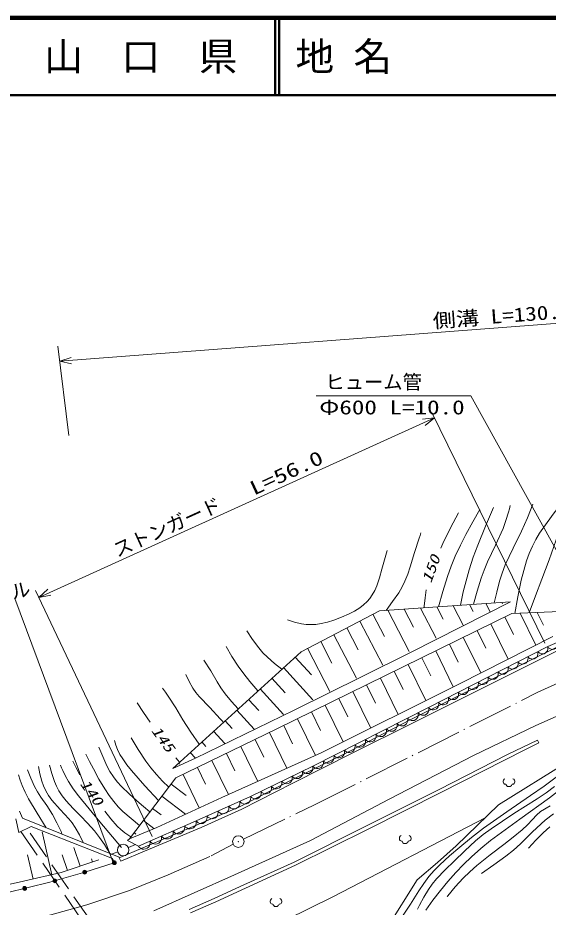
# Model space of a CAD drawing. Units: millimetres, scale not verified. Extents: x 17059 to 657059, y -104400 to 255600.
# Drawn here: x 311527 to 380121, y 140718 to 255600 of the extents above; entities that cross this region are included whole.
import ezdxf
from ezdxf.enums import TextEntityAlignment as Align

# ---------------------------------------------------------------- set-up
doc = ezdxf.new("R2010")
doc.units = ezdxf.units.MM
doc.header["$LTSCALE"] = 1000
doc.linetypes.add('USER1', pattern=[7.5, 5.901639, -0.737705, 0.122951, -0.737705])
doc.linetypes.add('USER5', pattern=[5, 3.75, -1.25])
for name, color, linetype, lineweight in [('M-TTL', 2, 'Continuous', 140), ('M-TTL-LINE', 7, 'Continuous', 50), ('S-BGD', 1, 'Continuous', 13), ('S-BGD-HTXT', 6, 'Continuous', 13), ('S-BMK', 3, 'USER1', 13)]:
    doc.layers.add(name, color=color, linetype=linetype, lineweight=lineweight)
doc.layers.add('M-TTL-TXT', color=7, linetype='Continuous')
doc.styles.add('ＭＳ ゴシック', font='')
doc.styles.add('ＭＳ 明朝', font='')
doc.styles.get('ＭＳ ゴシック').set_extended_font_data('MS Gothic')
doc.styles.get('ＭＳ 明朝').set_extended_font_data('MS Mincho')

# ---------------------------------------------------------------- blocks, each defined once
blk = doc.blocks.new('BUHIN1')
at = {"layer": 'S-BMK', "linetype": 'Continuous'}
for radius in [746, 22.5]:
    blk.add_circle((0, 0), radius, dxfattribs=at)
blk = doc.blocks.new('BUHIN44')
at = {"layer": 'S-BGD'}
blk.add_circle((0, 0), 746, dxfattribs=at)
blk = doc.blocks.new('BUHIN71')
at = {"layer": 'S-BGD'}
for radius in [249, 220, 191, 161, 132, 97.5, 67.5, 38.8, 7.5]:
    blk.add_circle((0, 0), radius, dxfattribs=at)
blk = doc.blocks.new('BUHIN135')
at = {"layer": 'S-BGD'}
blk.add_lwpolyline([(-745, -328), (-614, -475), (-460, -581), (-243, -681), (-40, -698), (160, -677), (391, -575), (541, -442), (666, -280), (739, -52), (761, 130), (745, 328)], dxfattribs=at)
blk = doc.blocks.new('BUHIN136')
at = {"layer": 'S-BGD'}
blk.add_lwpolyline([(-705, -316), (-579, -454), (-433, -554), (-226, -647), (-33, -662), (156, -641), (374, -543), (516, -416), (634, -262), (702, -45), (721, 128), (705, 316)], dxfattribs=at)
blk = doc.blocks.new('BUHIN137')
at = {"layer": 'S-BGD'}
blk.add_lwpolyline([(-670, -327), (-545, -457), (-400, -548), (-198, -632), (-11, -640), (171, -614), (379, -512), (512, -385), (620, -233), (678, -21), (692, 147), (670, 327)], dxfattribs=at)
blk = doc.blocks.new('BUHIN138')
at = {"layer": 'S-BGD'}
blk.add_lwpolyline([(-681, -343), (-551, -474), (-402, -566), (-194, -648), (-3, -655), (183, -625), (394, -519), (528, -387), (637, -230), (694, -13), (705, 159), (681, 343)], dxfattribs=at)
blk = doc.blocks.new('BUHIN139')
at = {"layer": 'S-BGD'}
blk.add_lwpolyline([(-642, -328), (-518, -451), (-377, -537), (-180, -614), (1, -619), (176, -590), (375, -488), (501, -363), (603, -214), (656, -9), (666, 154), (642, 328)], dxfattribs=at)
blk = doc.blocks.new('BUHIN140')
at = {"layer": 'S-BGD'}
blk.add_lwpolyline([(-701, -298), (-579, -437), (-437, -537), (-235, -633), (-45, -652), (142, -635), (359, -542), (501, -420), (619, -270), (690, -58), (713, 113), (701, 298)], dxfattribs=at)
blk = doc.blocks.new('BUHIN160')
at = {"layer": 'S-BGD'}
blk.add_lwpolyline([(-518, 458), (-634, 398), (-724, 262), (-750, 146), (-750, 30), (-724, -90), (-664, -176), (-578, -236), (-458, -262), (-401, -262), (-352, -352), (-292, -458), (-176, -548), (-60, -574), (52, -574), (146, -548), (262, -488), (319, -428), (349, -352), (398, -262), (458, -262), (574, -236), (660, -176), (720, -90), (750, 30), (750, 146), (720, 262), (630, 398), (514, 458)], dxfattribs=at)

msp = doc.modelspace()

# ---------------------------------------------------------------- linework, layer by layer
at = {"layer": 'M-TTL'}
msp.add_line((657059, 255600), (17059, 255600), dxfattribs=at)
at = {"layer": 'M-TTL-LINE'}
for p, q in [((344809, 255600), (344809, 245600)), ((345309, 255600), (345309, 245600)), ((17059, 245600), (657059, 245600))]:
    msp.add_line(p, q, dxfattribs=at)
at = {"layer": 'S-BGD'}
for p, q in [((358301, 178995), (375245, 180176)), ((362387, 173678), (375245, 180176)), ((363596, 179364), (365633, 175451)), ((365714, 179512), (366547, 177911)), ((367832, 179659), (369128, 177169)), ((369950, 179807), (370413, 178917)), ((372068, 179954), (372624, 178887)), ((374109, 180062), (374202, 179884)), ((345026, 163743), (375393, 178648)), ((348162, 173717), (358301, 178995)), ((357456, 178555), (358945, 175693)), ((359360, 179069), (362137, 173733)), ((361478, 179216), (362681, 176904)), ((374500, 178209), (375615, 175938)), ((375393, 178648), (384178, 179042)), ((376491, 178697), (378528, 174548)), ((378688, 178796), (379506, 177128)), ((355766, 177676), (358728, 171985)), ((372714, 177333), (374954, 172768)), ((380052, 174380), (387057, 177359)), ((352386, 175916), (355314, 170292)), ((354076, 176796), (355549, 173967)), ((370927, 176456), (372053, 174163)), ((350696, 175037), (352152, 172241)), ((367355, 174702), (368490, 172389)), ((380733, 175689), (368648, 169581)), ((369141, 175579), (371402, 170973)), ((331564, 158647), (348162, 173717)), ((349007, 174157), (351900, 168599)), ((356080, 170496), (362387, 173678)), ((381729, 174567), (362271, 164940)), ((362580, 164507), (382066, 174222)), ((364650, 166505), (380052, 174380)), ((365568, 173826), (367848, 169181)), ((347407, 173032), (349492, 170736)), ((363782, 172949), (364925, 170620)), ((345898, 171662), (349679, 167498)), ((360209, 171195), (361359, 168853)), ((361996, 172072), (364288, 167401)), ((344389, 170292), (346085, 168424)), ((347288, 166163), (356080, 170496)), ((358423, 170319), (360729, 165621)), ((342881, 168922), (345883, 165615)), ((368648, 169581), (350778, 160645)), ((356637, 169442), (357793, 167086)), ((354850, 168565), (357169, 163841)), ((341372, 167552), (342678, 166113)), ((351278, 166812), (353610, 162061)), ((353064, 167688), (354227, 165320)), ((378514, 164197), (386258, 167613)), ((334494, 159968), (347288, 166163)), ((339863, 166182), (342087, 163733)), ((349491, 165935), (350661, 163553)), ((349675, 158950), (364650, 166505)), ((338354, 164812), (339271, 163802)), ((347705, 165058), (350034, 160313)), ((362271, 164940), (354542, 160934)), ((354767, 160614), (362580, 164507)), ((331973, 157410), (345026, 163743)), ((336845, 163442), (338290, 161850)), ((344093, 163291), (346339, 158663)), ((345919, 164181), (347067, 161841)), ((370472, 160301), (378514, 164197)), ((335336, 162072), (335864, 161491)), ((342229, 162386), (343337, 160102)), ((374863, 160428), (378724, 162289)), ((378724, 162289), (378897, 161929)), ((340364, 161481), (342552, 156972)), ((354542, 160934), (346791, 157078)), ((377195, 161108), (366230, 155535)), ((378897, 161929), (377195, 161108)), ((331564, 158647), (334494, 159968)), ((333827, 160702), (334494, 159968)), ((350778, 160645), (337905, 154898)), ((338499, 160577), (339579, 158352)), ((347094, 156721), (354767, 160614)), ((359539, 154663), (370472, 160301)), ((366027, 155937), (374863, 160428)), ((383175, 159836), (373711, 153933)), ((332318, 159332), (332443, 159195)), ((334770, 158767), (335824, 156596)), ((336635, 159672), (338765, 155282)), ((341635, 155024), (349675, 158950)), ((325964, 149562), (331973, 157410)), ((332906, 157863), (334995, 153555)), ((331372, 156625), (333304, 155146)), ((346791, 157078), (340127, 153656)), ((340508, 153403), (347094, 156721)), ((356640, 151216), (366027, 155937)), ((366230, 155535), (356841, 150813)), ((337905, 154898), (329505, 151023)), ((330170, 155056), (333207, 152730)), ((334586, 151868), (341635, 155024)), ((349390, 149344), (359539, 154663)), ((311753, 153128), (312144, 152222)), ((328968, 153486), (330073, 152640)), ((335021, 151490), (340127, 153656)), ((340508, 153403), (335221, 151032)), ((373711, 153933), (368223, 148660)), ((311298, 152115), (311664, 150387)), ((312144, 152222), (324640, 147190)), ((327138, 148587), (334586, 151868)), ((327767, 151916), (329134, 150869)), ((352341, 142093), (371966, 152256)), ((311664, 150387), (313279, 151144)), ((313279, 151144), (323798, 147018)), ((329505, 151023), (325964, 149562)), ((327706, 148407), (335021, 151490)), ((335221, 151032), (327900, 147946)), ((347254, 146548), (356640, 151216)), ((356841, 150813), (347448, 146142)), ((315940, 144903), (314665, 150459)), ((325964, 149562), (325731, 149353)), ((325731, 149353), (327138, 148587)), ((326565, 150347), (326792, 150172)), ((319588, 146004), (318768, 148432)), ((324648, 147117), (327706, 148407)), ((325842, 148414), (326749, 148836)), ((339539, 144902), (349390, 149344)), ((368223, 148660), (365785, 146510)), ((313506, 144345), (312790, 147462)), ((317967, 145456), (317284, 147480)), ((324451, 147860), (323502, 147544)), ((324842, 146656), (324612, 147201)), ((327900, 147946), (324842, 146656)), ((317157, 145183), (322019, 146825)), ((322019, 146825), (317157, 145183)), ((321209, 146552), (321072, 146956)), ((323798, 147018), (324005, 146462)), ((340775, 143602), (347254, 146548)), ((347448, 146142), (340962, 143192)), ((365785, 146510), (363186, 144265)), ((312289, 144065), (317157, 145183)), ((317157, 145183), (312289, 144065)), ((329106, 140233), (339539, 144902)), ((308916, 143343), (312289, 144065)), ((312289, 144065), (308916, 143343)), ((363186, 144265), (358148, 136232)), ((336933, 141843), (340775, 143602)), ((340962, 143192), (337118, 141433)), ((333702, 140414), (336933, 141843)), ((337118, 141433), (333884, 140002)), ((346212, 139076), (352341, 142093))]:
    msp.add_line(p, q, dxfattribs=at)
at = {"layer": 'S-BGD', "linetype": 'USER5'}
for p, q in [((311918, 150506), (331490, 122129)), ((332270, 122514), (312716, 150880))]:
    msp.add_line(p, q, dxfattribs=at)
at = {"layer": 'S-BGD'}
for points in [[(365936, 179527), (366484, 181490), (367092, 183444), (367569, 184757), (368103, 186051), (368757, 187468), (369470, 188868), (370364, 190486), (371296, 192093)], [(373056, 192345), (372007, 189935), (371013, 187502), (370429, 185917), (369902, 184312), (369493, 182881), (369141, 181436), (368962, 180587), (368790, 179726)], [(370453, 179842), (370912, 181533), (371428, 183203), (371821, 184269), (372272, 185315), (373305, 187464), (374281, 189633), (374658, 190683), (374981, 191762), (375098, 192185), (375213, 192609)], [(378147, 192776), (377442, 191015), (376682, 189278), (375579, 187113), (374535, 184927), (374149, 183882), (373819, 182813), (373455, 181427), (373124, 180028)], [(375801, 178666), (376186, 180805), (376634, 182949), (376950, 184206), (377325, 185446), (377676, 186415), (378082, 187358), (378516, 188207), (379004, 189028), (379748, 190128), (380545, 191199), (380896, 191653), (381249, 192106)], [(368530, 191674), (367488, 189705), (366501, 187711), (366360, 187406), (366219, 187093)], [(389167, 185514), (388231, 186628), (387257, 187693), (386465, 188446), (385628, 189157), (384837, 189803), (383996, 190408), (383747, 190499), (383481, 190531), (383201, 190502), (382926, 190411), (382600, 190228), (382307, 189994), (381983, 189652), (381708, 189275), (381410, 188742), (381162, 188174), (380252, 185587), (379305, 183076), (378475, 180924), (377638, 178748)], [(359144, 179054), (359990, 180186), (360781, 181344), (361216, 182080), (361597, 182842), (361953, 183736), (362259, 184665), (362816, 186539), (363432, 188397), (363550, 188736), (363668, 189075)], [(346399, 177842), (347305, 177554), (348225, 177325), (348819, 177239), (349416, 177215), (350084, 177253), (350754, 177352), (351562, 177541), (352378, 177794), (353384, 178172), (354380, 178610), (355076, 178974), (355739, 179389), (356239, 179767), (356700, 180192), (357058, 180600), (357375, 181053), (357685, 181620), (357946, 182222), (358302, 183280), (358607, 184377), (358949, 185603), (359309, 186812)], [(364341, 181711), (364191, 180663), (364098, 179588), (364091, 179498), (364084, 179398)], [(345671, 171456), (344714, 172205), (343801, 172997), (343222, 173585), (342681, 174222), (341889, 175293), (341141, 176405)], [(338459, 174393), (339211, 173105), (340017, 171843), (340749, 170848), (341537, 169879), (342057, 169270), (342590, 168658)], [(340043, 166346), (339174, 167290), (338348, 168277), (337803, 169039), (337302, 169845), (336472, 171248), (335608, 172633)], [(333261, 170788), (333692, 169879), (334177, 168997), (334552, 168449), (334982, 167928), (336369, 166508), (337710, 165050), (337907, 164824), (338110, 164591)], [(334987, 161756), (333913, 163330), (332888, 164937), (331961, 166467), (330984, 167963), (330615, 168496), (330243, 169028)], [(328641, 164627), (327804, 165869), (326949, 167111)], [(388360, 165942), (387955, 164607), (387495, 163296), (387150, 162490), (386745, 161700), (386251, 160878), (385705, 160087), (385040, 159234), (384322, 158413), (383479, 157546), (382587, 156714), (381459, 155757), (380284, 154840), (376449, 152105), (372639, 149314), (371399, 148302), (370191, 147237), (369156, 146250), (368159, 145214), (367144, 144058), (366175, 142862), (365218, 141616), (364276, 140356)], [(329730, 154481), (327966, 156387), (326225, 158357), (325632, 159095), (325092, 159864), (324738, 160463), (324438, 161089), (324216, 161664), (324015, 162249)], [(326194, 162584), (327116, 161076), (328094, 159592), (328744, 158707), (329448, 157851), (330234, 157015), (331057, 156213)], [(322003, 161411), (322506, 160175), (323064, 158963), (323451, 158256), (323893, 157574), (324399, 156922), (324961, 156297), (325928, 155357), (326940, 154457), (327774, 153743), (328621, 153032)], [(327285, 151287), (326185, 152165), (325130, 153085), (324509, 153702), (323932, 154361), (323329, 155154), (322765, 155994), (322011, 157265), (321306, 158571), (320812, 159529), (320326, 160489)], [(332428, 159432), (332206, 159716), (331978, 160007)], [(319982, 149066), (319496, 150062), (318961, 151021), (318572, 151595), (318130, 152140), (317011, 153320), (315930, 154546), (315518, 155140), (315157, 155765), (314870, 156381), (314638, 157018), (314397, 157944), (314207, 158896)], [(315632, 159064), (315924, 157995), (316270, 156952), (316536, 156333), (316857, 155740), (317289, 155091), (317773, 154474), (318677, 153473), (319629, 152510), (320553, 151572), (321430, 150597), (322100, 149733), (322729, 148822), (323063, 148311), (323399, 147788)], [(324937, 148417), (322132, 151732), (319365, 155096), (318699, 155997), (318078, 156939), (317684, 157642), (317340, 158382), (317197, 158722), (317057, 159064)], [(318650, 159567), (319089, 158701), (319541, 157833)], [(315203, 150991), (314044, 152847), (312935, 154735), (312493, 155585), (312105, 156459), (311850, 157129), (311608, 157806)], [(312782, 158477), (313204, 157379), (313679, 156312), (314062, 155614), (314503, 154937), (315280, 153843), (316011, 152709), (316590, 151613), (317122, 150479), (317193, 150324), (317267, 150159)], [(381301, 157631), (379587, 156357), (377841, 155134), (374789, 153057), (371768, 150928), (370214, 149737), (368689, 148492), (367372, 147364), (366094, 146189), (365376, 145450), (364699, 144666), (364026, 143765), (363400, 142827), (362323, 141101), (361197, 139411)], [(380939, 156311), (379846, 155491), (378707, 154712), (375693, 152804), (372736, 150860), (371704, 150098), (370709, 149289), (369322, 148013), (367961, 146679), (366788, 145540), (365666, 144365), (365126, 143704), (364629, 142998), (364027, 142011), (363468, 140978), (363206, 140466)], [(322772, 153137), (323556, 152147), (324392, 151189), (324869, 150739), (325393, 150328), (325770, 150065), (326153, 149810)], [(380374, 153820), (379125, 153068), (378593, 152593), (378090, 152063), (377445, 151372), (376759, 150728), (375583, 149751), (374360, 148815), (372597, 147485), (370870, 146108), (369966, 145306), (369103, 144460), (368101, 143351), (367136, 142194), (367092, 142140), (367041, 142079)], [(371498, 145067), (373097, 146172), (374657, 147323), (375609, 148099), (376522, 148920), (378103, 150452), (379727, 151942), (380801, 152785)], [(380330, 151106), (379487, 150327), (378521, 149356), (377569, 148353)], [(324005, 146462), (320218, 145250), (315673, 143937), (310068, 142574), (304564, 141412)]]:
    msp.add_lwpolyline(points, dxfattribs=at)
for centre, radius in [((324005, 146462), 249), ((324005, 146462), 220), ((324005, 146462), 191), ((324005, 146462), 161), ((324005, 146462), 132), ((324005, 146462), 97.5), ((324005, 146462), 67.5), ((324005, 146462), 38.8), ((324005, 146462), 7.5), ((312414, 143145), 249), ((312414, 143145), 220), ((312414, 143145), 191), ((312414, 143145), 161), ((312414, 143145), 132), ((312414, 143145), 97.5), ((312414, 143145), 67.5), ((312414, 143145), 38.8), ((312414, 143145), 7.5)]:
    msp.add_circle(centre, radius, dxfattribs=at)
at = {"layer": 'S-BGD-HTXT'}
for p, q in [((316963, 211234), (382992, 216250)), ((318118, 201649), (316727, 213183)), ((370124, 206752), (350104, 206752)), ((387716, 174951), (370124, 206752)), ((379680, 174816), (365060, 204631)), ((314252, 180727), (365400, 203938)), ((313834, 181608), (328914, 149836)), ((323795, 146729), (311132, 180596))]:
    msp.add_line(p, q, dxfattribs=at)
for points in [[(318483, 210883), (316963, 211234), (318438, 211740)], [(363851, 203749), (365400, 203938), (364186, 202958)], [(315785, 181019), (314252, 180727), (315398, 181785)]]:
    msp.add_lwpolyline(points, dxfattribs=at)
at = {"layer": 'S-BMK'}
for p, q in [((378791, 168486), (383069, 170451)), ((349891, 153931), (378791, 168486)), ((340723, 149514), (349891, 153931)), ((336521, 147356), (339382, 148843)), ((330956, 144882), (336521, 147356)), ((325973, 142894), (330956, 144882)), ((320452, 141039), (325973, 142894)), ((315019, 139538), (320452, 141039))]:
    msp.add_line(p, q, dxfattribs=at)

# ---------------------------------------------------------------- block references
for name, p in [('BUHIN140', (380752, 174678)), ('BUHIN139', (378127, 173396)), ('BUHIN139', (379410, 174052)), ('BUHIN139', (375560, 172083)), ('BUHIN139', (376843, 172740)), ('BUHIN139', (374276, 171427)), ('BUHIN139', (371709, 170114)), ('BUHIN139', (372993, 170771)), ('BUHIN139', (369142, 168802)), ('BUHIN139', (370426, 169458)), ('BUHIN139', (366575, 167489)), ('BUHIN139', (367859, 168145)), ('BUHIN139', (365292, 166833)), ('BUHIN138', (362608, 165475)), ('BUHIN138', (363969, 166161)), ('BUHIN138', (359885, 164101)), ('BUHIN138', (361247, 164788)), ('BUHIN138', (358524, 163414)), ('BUHIN138', (355801, 162041)), ('BUHIN138', (357163, 162727)), ('BUHIN138', (353079, 160667)), ('BUHIN138', (354440, 161354)), ('BUHIN138', (351717, 159980)), ('BUHIN137', (349005, 158623)), ('BUHIN138', (350356, 159294)), ('BUHIN137', (346325, 157314)), ('BUHIN137', (347665, 157969)), ('BUHIN137', (343645, 156006)), ('BUHIN137', (344985, 156660)), ('BUHIN160', (375045, 156863)), ('BUHIN137', (342305, 155351)), ('BUHIN136', (339520, 154077)), ('BUHIN136', (340930, 154709)), ('BUHIN136', (336701, 152815)), ('BUHIN136', (338110, 153446)), ('BUHIN135', (333841, 151540)), ('BUHIN136', (335291, 152183)), ('BUHIN135', (330862, 150228)), ('BUHIN135', (332352, 150884)), ('BUHIN135', (329372, 149571)), ('BUHIN1', (340047, 149189)), ('BUHIN160', (361626, 149510)), ('BUHIN44', (325162, 148097)), ('BUHIN135', (327882, 148915)), ('BUHIN71', (320176, 145238)), ('BUHIN71', (316313, 144122)), ('BUHIN160', (344915, 141378))]:
    msp.add_blockref(name, p)

# ---------------------------------------------------------------- texts
at = {"layer": 'M-TTL-TXT', "style": 'ＭＳ ゴシック'}
msp.add_text('山\u3000口\u3000県', height=3666, dxfattribs=at).set_placement((327434, 250600), align=Align.MIDDLE_CENTER)
msp.add_text('地 名', height=3666, dxfattribs=at).set_placement((347439, 250600), align=Align.MIDDLE_LEFT)
at = {"layer": 'S-BGD', "style": 'ＭＳ 明朝', "oblique": 15, "width": 1.35}
for s, rotation, p in [('150', 69.9, (365338, 182349)), ('145', 305.8, (328411, 163299)), ('140', 305.2, (319185, 156428))]:
    msp.add_text(s, height=1320, rotation=rotation, dxfattribs=at).set_placement(p, align=Align.BOTTOM_LEFT)
at = {"layer": 'S-BGD-HTXT', "style": 'ＭＳ ゴシック'}
for s, rotation, width, p in [('側溝 L=130.0', 4.2, 1.2, (365295, 214981)), ('L=56.0', 25, 1.35, (342302, 193366))]:
    msp.add_text(s, height=1833, rotation=rotation, dxfattribs=dict(at, width=width)).set_placement(p, align=Align.BOTTOM_LEFT)
msp.add_text('ヒューム管', height=1833, dxfattribs=at).set_placement((351292, 207090), align=Align.BOTTOM_LEFT)
at = {"layer": 'S-BGD-HTXT', "style": 'ＭＳ ゴシック', "width": 1.3}
msp.add_text('Φ600 L=10.0', height=1833, dxfattribs=at).set_placement((350503, 203820), align=Align.BOTTOM_LEFT)
at = {"layer": 'S-BGD-HTXT', "style": 'ＭＳ ゴシック'}
for s, rotation, p in [('ストンガード', 24.4, (324609, 185384)), ('ガードレール', 13.1, (298830, 177107))]:
    msp.add_text(s, height=1833, rotation=rotation, dxfattribs=at).set_placement(p, align=Align.BOTTOM_LEFT)

doc.saveas('drawing.dxf')
